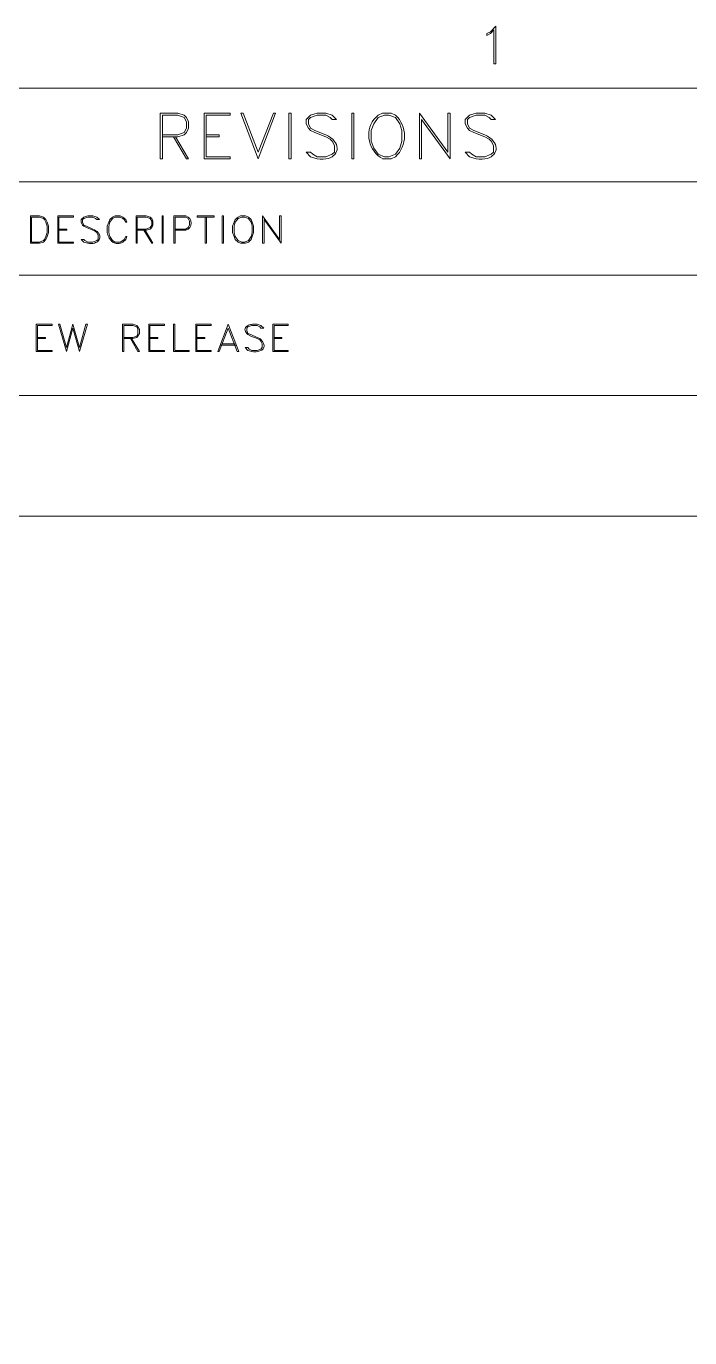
# Model space of a CAD drawing. Header units: inches. Extents: x 0 to 16.2, y 0 to 11.4.
# Drawn here: x 12.936 to 14.334, y 8.54 to 11.305 of the extents above; entities that cross this region are included whole.
import ezdxf

# ---------------------------------------------------------------- set-up
doc = ezdxf.new("R2010")
doc.units = ezdxf.units.IN
doc.header["$MEASUREMENT"] = 0
doc.layers.add('Color-7-Line_Weight-20', color=7, linetype='Continuous', lineweight=20)

msp = doc.modelspace()

# ---------------------------------------------------------------- linework, layer by layer
at = {"layer": 'Color-7-Line_Weight-20', "linetype": 'Continuous'}
for p, q in [((11.1658, 10.9767), (15.8942, 10.9767)), ((13.2725, 10.875), (13.25, 10.875)), ((11.1658, 10.78), (15.8942, 10.78)), ((13.3458, 10.6325), (13.3783, 10.6325)), ((13.3483, 10.6358), (13.3758, 10.6358)), ((11.1658, 10.5267), (15.8942, 10.5267))]:
    msp.add_line(p, q, dxfattribs=at)
for points in [[(13.9258, 11.305), (13.9258, 11.2258), (13.9217, 11.2258), (13.9217, 11.2975), (13.9142, 11.29), (13.9067, 11.2858), (13.9067, 11.29), (13.9142, 11.2933)], [(15.8942, 0.2692), (15.8942, 11.1742), (0.25, 11.1742), (0.25, 0.2692)], [(13.3658, 11.1217), (13.3108, 11.1217), (13.3108, 11.0258), (13.3658, 11.0258), (13.3658, 11.03), (13.315, 11.03), (13.315, 11.1175), (13.3658, 11.1175)], [(13.3933, 11.1217), (13.425, 11.0392), (13.4575, 11.1217), (13.4617, 11.1217), (13.425, 11.0258), (13.3883, 11.1217)], [(13.4892, 11.0258), (13.4942, 11.0258), (13.4942, 11.1217), (13.4892, 11.1217)], [(13.5858, 11.0392), (13.5808, 11.035), (13.5675, 11.03), (13.5492, 11.03), (13.54, 11.035), (13.535, 11.0392), (13.5258, 11.0392), (13.535, 11.03), (13.5492, 11.0258), (13.5557, 11.025), (13.5617, 11.0248), (13.5672, 11.0253), (13.5722, 11.0263), (13.5766, 11.0278), (13.5805, 11.0298), (13.5838, 11.0322), (13.5866, 11.0349), (13.5887, 11.0379), (13.5902, 11.0412), (13.5911, 11.0447), (13.5913, 11.0483), (13.5909, 11.052), (13.5898, 11.0557), (13.5879, 11.0594), (13.5853, 11.063), (13.582, 11.0666), (13.578, 11.0699), (13.5731, 11.073), (13.5675, 11.0758), (13.5442, 11.085), (13.535, 11.09), (13.5308, 11.0992), (13.5308, 11.1083), (13.535, 11.1125), (13.5492, 11.1175), (13.5675, 11.1175), (13.5767, 11.1125), (13.5808, 11.1083), (13.59, 11.1083), (13.5808, 11.1175), (13.5675, 11.1217), (13.5492, 11.1217), (13.535, 11.1175), (13.5258, 11.1083), (13.5258, 11.0992), (13.5308, 11.09), (13.535, 11.085), (13.5442, 11.0808), (13.5675, 11.0717), (13.5767, 11.0667), (13.5808, 11.0625), (13.5858, 11.0533)], [(13.6225, 11.0258), (13.6267, 11.0258), (13.6267, 11.1217), (13.6225, 11.1217)], [(13.7275, 11.085), (13.7233, 11.0992), (13.7142, 11.1125), (13.7, 11.1175), (13.6908, 11.1175), (13.6775, 11.1125), (13.6683, 11.0992), (13.6633, 11.085), (13.6633, 11.0625), (13.6683, 11.0483), (13.6775, 11.035), (13.6908, 11.03), (13.7, 11.03), (13.7142, 11.035), (13.7233, 11.0483), (13.7275, 11.0625)], [(13.765, 11.0258), (13.765, 11.1217), (13.8242, 11.0392), (13.8242, 11.1217), (13.8292, 11.1217), (13.8292, 11.0258), (13.7692, 11.1083), (13.7692, 11.0258)], [(13.9208, 11.0392), (13.9158, 11.035), (13.9025, 11.03), (13.8842, 11.03), (13.875, 11.035), (13.87, 11.0392), (13.8608, 11.0392), (13.87, 11.03), (13.8842, 11.0258), (13.8907, 11.025), (13.8967, 11.0248), (13.9022, 11.0253), (13.9072, 11.0263), (13.9116, 11.0278), (13.9155, 11.0298), (13.9188, 11.0322), (13.9216, 11.0349), (13.9237, 11.0379), (13.9252, 11.0412), (13.9261, 11.0447), (13.9263, 11.0483), (13.9259, 11.052), (13.9248, 11.0557), (13.9229, 11.0594), (13.9203, 11.063), (13.917, 11.0666), (13.913, 11.0699), (13.9081, 11.073), (13.9025, 11.0758), (13.8792, 11.085), (13.87, 11.09), (13.8658, 11.0992), (13.8658, 11.1083), (13.87, 11.1125), (13.8842, 11.1175), (13.9025, 11.1175), (13.9117, 11.1125), (13.9158, 11.1083), (13.925, 11.1083), (13.9158, 11.1175), (13.9025, 11.1217), (13.8842, 11.1217), (13.87, 11.1175), (13.8608, 11.1083), (13.8608, 11.0992), (13.8658, 11.09), (13.87, 11.085), (13.8792, 11.0808), (13.9025, 11.0717), (13.9117, 11.0667), (13.9158, 11.0625), (13.9208, 11.0533)], [(12.945, 10.8475), (12.9642, 10.8475), (12.9725, 10.85), (12.9775, 10.8558), (12.98, 10.8617), (12.9833, 10.87), (12.9833, 10.8833), (12.98, 10.8917), (12.9775, 10.8975), (12.9725, 10.9025), (12.9642, 10.905), (12.945, 10.905)], [(12.9475, 10.85), (12.9642, 10.85), (12.9725, 10.8533), (12.975, 10.8558), (12.9775, 10.8617), (12.98, 10.87), (12.98, 10.8833), (12.9775, 10.8917), (12.975, 10.8975), (12.9725, 10.9), (12.9642, 10.9025), (12.9475, 10.9025)], [(13.0358, 10.905), (13.0025, 10.905), (13.0025, 10.8475), (13.0358, 10.8475), (13.0358, 10.85), (13.005, 10.85), (13.005, 10.9025), (13.0358, 10.9025)], [(13.0767, 10.875), (13.0825, 10.8725), (13.085, 10.87), (13.0875, 10.8642), (13.0875, 10.8558), (13.085, 10.8533), (13.0767, 10.85), (13.0658, 10.85), (13.06, 10.8533), (13.0575, 10.8558), (13.0517, 10.8558), (13.0575, 10.85), (13.0658, 10.8475), (13.0698, 10.847), (13.0734, 10.8469), (13.0768, 10.8472), (13.0798, 10.8478), (13.0825, 10.8488), (13.0849, 10.8499), (13.0869, 10.8514), (13.0886, 10.853), (13.0899, 10.8548), (13.0909, 10.8568), (13.0914, 10.8589), (13.0915, 10.861), (13.0913, 10.8633), (13.0905, 10.8655), (13.0894, 10.8677), (13.0878, 10.8699), (13.0857, 10.872), (13.0832, 10.874), (13.0802, 10.8758), (13.0767, 10.8775), (13.0633, 10.8833), (13.0575, 10.8858), (13.055, 10.8917), (13.055, 10.8975), (13.0575, 10.9), (13.0658, 10.9025), (13.0767, 10.9025), (13.0825, 10.9), (13.085, 10.8975), (13.0908, 10.8975), (13.085, 10.9025), (13.0767, 10.905), (13.0658, 10.905), (13.0575, 10.9025), (13.0517, 10.8975), (13.0517, 10.8917), (13.055, 10.8858), (13.0575, 10.8833), (13.0633, 10.8808)], [(13.1067, 10.87), (13.1074, 10.8676), (13.1082, 10.8652), (13.1092, 10.8629), (13.1101, 10.8607), (13.1112, 10.8586), (13.1124, 10.8566), (13.1137, 10.8547), (13.115, 10.853), (13.1165, 10.8515), (13.118, 10.8502), (13.1197, 10.849), (13.1215, 10.8481), (13.1234, 10.8474), (13.1254, 10.8469), (13.1275, 10.8467), (13.1297, 10.8468), (13.1321, 10.8471), (13.1346, 10.8478), (13.1372, 10.8487), (13.14, 10.85), (13.1458, 10.8558), (13.1483, 10.8617), (13.1458, 10.8617), (13.1425, 10.8558), (13.14, 10.8533), (13.1342, 10.85), (13.1233, 10.85), (13.1183, 10.8533), (13.1125, 10.8617), (13.11, 10.87), (13.11, 10.8833), (13.1125, 10.8917), (13.1183, 10.9), (13.1233, 10.9025), (13.1342, 10.9025), (13.14, 10.9), (13.1425, 10.8975), (13.1458, 10.8917), (13.1483, 10.8917), (13.1458, 10.8975), (13.14, 10.9025), (13.1342, 10.905), (13.1233, 10.905), (13.1183, 10.9025), (13.1125, 10.8975), (13.11, 10.8917), (13.1067, 10.8833)], [(13.2225, 10.8475), (13.225, 10.8475), (13.225, 10.905), (13.2225, 10.905)], [(13.3325, 10.905), (13.3325, 10.9025), (13.2967, 10.9025), (13.2967, 10.905)], [(13.3492, 10.8475), (13.3517, 10.8475), (13.3517, 10.905), (13.3492, 10.905)], [(13.3825, 10.9025), (13.3767, 10.8975), (13.3742, 10.8917), (13.3708, 10.8833), (13.3708, 10.87), (13.3742, 10.8617), (13.3767, 10.8558), (13.3825, 10.85), (13.3875, 10.8475), (13.3983, 10.8475), (13.4042, 10.85), (13.41, 10.8558), (13.4125, 10.8617), (13.415, 10.87), (13.415, 10.8833), (13.4125, 10.8917), (13.41, 10.8975), (13.4042, 10.9025), (13.3983, 10.905), (13.3875, 10.905)], [(13.3958, 10.9025), (13.3908, 10.9025), (13.3825, 10.9), (13.3767, 10.8917), (13.3742, 10.8833), (13.3742, 10.87), (13.3767, 10.8617), (13.3825, 10.8533), (13.3908, 10.85), (13.3958, 10.85), (13.4042, 10.8533), (13.41, 10.8617), (13.4125, 10.87), (13.4125, 10.8833), (13.41, 10.8917), (13.4042, 10.9)], [(13.4342, 10.8475), (13.4342, 10.905), (13.47, 10.8558), (13.47, 10.905), (13.4733, 10.905), (13.4733, 10.8475), (13.4375, 10.8975), (13.4375, 10.8475)], [(12.9908, 10.6767), (12.9575, 10.6767), (12.9575, 10.6192), (12.9908, 10.6192), (12.9908, 10.6217), (12.96, 10.6217), (12.96, 10.6742), (12.9908, 10.6742)], [(13.0067, 10.6767), (13.0208, 10.6275), (13.0342, 10.6767), (13.0483, 10.6275), (13.0617, 10.6767), (13.065, 10.6767), (13.0483, 10.6192), (13.0342, 10.6683), (13.0208, 10.6192), (13.0042, 10.6767)], [(13.2275, 10.6767), (13.1942, 10.6767), (13.1942, 10.6192), (13.2275, 10.6192), (13.2275, 10.6217), (13.1967, 10.6217), (13.1967, 10.6742), (13.2275, 10.6742)], [(13.2492, 10.6767), (13.2492, 10.6217), (13.2792, 10.6217), (13.2792, 10.6192), (13.2467, 10.6192), (13.2467, 10.6767)], [(13.3258, 10.6767), (13.2933, 10.6767), (13.2933, 10.6192), (13.3258, 10.6192), (13.3258, 10.6217), (13.2958, 10.6217), (13.2958, 10.6742), (13.3258, 10.6742)], [(13.34, 10.6192), (13.3617, 10.6767), (13.3842, 10.6192), (13.3808, 10.6192), (13.3617, 10.6683), (13.3425, 10.6192)], [(13.4092, 10.6517), (13.4225, 10.6467), (13.4283, 10.6442), (13.4308, 10.6408), (13.4333, 10.6358), (13.4333, 10.6275), (13.4308, 10.6242), (13.4225, 10.6217), (13.4117, 10.6217), (13.4058, 10.6242), (13.4033, 10.6275), (13.3975, 10.6275), (13.4033, 10.6217), (13.4117, 10.6192), (13.4148, 10.6189), (13.4178, 10.6189), (13.4207, 10.619), (13.4234, 10.6193), (13.426, 10.6199), (13.4283, 10.6206), (13.4304, 10.6215), (13.4323, 10.6225), (13.434, 10.6238), (13.4353, 10.6251), (13.4363, 10.6267), (13.437, 10.6284), (13.4374, 10.6302), (13.4374, 10.6322), (13.437, 10.6343), (13.4362, 10.6365), (13.4349, 10.6389), (13.4332, 10.6414), (13.431, 10.644), (13.4283, 10.6467), (13.4225, 10.6492), (13.4092, 10.655), (13.4033, 10.6575), (13.4008, 10.6633), (13.4008, 10.6683), (13.4033, 10.6717), (13.4117, 10.6742), (13.4225, 10.6742), (13.4283, 10.6717), (13.4308, 10.6683), (13.4367, 10.6683), (13.4308, 10.6742), (13.4225, 10.6767), (13.4203, 10.677), (13.418, 10.6771), (13.4157, 10.6771), (13.4133, 10.6769), (13.411, 10.6766), (13.4087, 10.6761), (13.4066, 10.6755), (13.4046, 10.6747), (13.4027, 10.6738), (13.4011, 10.6728), (13.3997, 10.6716), (13.3985, 10.6702), (13.3977, 10.6688), (13.3972, 10.6672), (13.3971, 10.6655), (13.3974, 10.6636), (13.3981, 10.6616), (13.3993, 10.6595), (13.4011, 10.6573), (13.4033, 10.655)], [(13.4883, 10.6767), (13.4558, 10.6767), (13.4558, 10.6192), (13.4883, 10.6192), (13.4883, 10.6217), (13.4583, 10.6217), (13.4583, 10.6742), (13.4883, 10.6742)]]:
    msp.add_lwpolyline(points, close=True, dxfattribs=at)
for points in [[(15.8942, 10.2725), (11.1658, 10.2725), (11.1658, 11.1742)], [(13.2233, 11.0717), (13.2558, 11.0717), (13.2692, 11.0758), (13.2742, 11.0808), (13.2783, 11.09), (13.2783, 11.1033), (13.2742, 11.1125), (13.2692, 11.1175), (13.2558, 11.1217), (13.2183, 11.1217), (13.2183, 11.0258), (13.2233, 11.0258), (13.2233, 11.1175), (13.2558, 11.1175), (13.2692, 11.1125), (13.2742, 11.1033), (13.2742, 11.09), (13.2692, 11.0808), (13.2558, 11.0758), (13.2233, 11.0758)], [(13.7142, 11.1175), (13.705, 11.1217), (13.6867, 11.1217), (13.6775, 11.1175), (13.6683, 11.1083)], [(13.2508, 11.0717), (13.2783, 11.0258), (13.2742, 11.0258), (13.2467, 11.0717)], [(13.315, 11.0717), (13.3425, 11.0717), (13.3425, 11.0758), (13.315, 11.0758)], [(13.6867, 11.0258), (13.705, 11.0258), (13.7142, 11.03)], [(13.17, 10.875), (13.1892, 10.875), (13.1975, 10.8775), (13.2008, 10.8808), (13.2033, 10.8858), (13.2033, 10.8942), (13.2008, 10.9), (13.1975, 10.9025), (13.1892, 10.905), (13.1675, 10.905), (13.1675, 10.8475), (13.17, 10.8475), (13.17, 10.9025), (13.1892, 10.9025), (13.1975, 10.9), (13.2008, 10.8942), (13.2008, 10.8858), (13.1975, 10.8808), (13.1892, 10.8775), (13.17, 10.8775)], [(13.2725, 10.905), (13.2475, 10.905), (13.2475, 10.8475), (13.25, 10.8475), (13.25, 10.9025), (13.2725, 10.9025), (13.2775, 10.9), (13.28, 10.8942), (13.28, 10.8858), (13.2775, 10.8808), (13.2725, 10.8775), (13.25, 10.8775)], [(13.3158, 10.9025), (13.3158, 10.8475), (13.3133, 10.8475), (13.3133, 10.9025)], [(13.005, 10.875), (13.0217, 10.875), (13.0217, 10.8775), (13.005, 10.8775)], [(13.1867, 10.875), (13.2033, 10.8475), (13.2008, 10.8475), (13.1842, 10.875)], [(13.1417, 10.6467), (13.1608, 10.6467), (13.1692, 10.6492), (13.1717, 10.6517), (13.175, 10.6575), (13.175, 10.6658), (13.1717, 10.6717), (13.1692, 10.6742), (13.1608, 10.6767), (13.1392, 10.6767), (13.1392, 10.6192), (13.1417, 10.6192), (13.1417, 10.6742), (13.1608, 10.6742), (13.1692, 10.6717), (13.1717, 10.6658), (13.1717, 10.6575), (13.1692, 10.6517), (13.1608, 10.6492), (13.1417, 10.6492)], [(12.96, 10.6467), (12.9767, 10.6467), (12.9767, 10.6492), (12.96, 10.6492)], [(13.1583, 10.6467), (13.175, 10.6192), (13.1717, 10.6192), (13.1558, 10.6467)], [(13.1967, 10.6467), (13.2133, 10.6467), (13.2133, 10.6492), (13.1967, 10.6492)], [(13.2958, 10.6467), (13.3125, 10.6467), (13.3125, 10.6492), (13.2958, 10.6492)], [(13.4583, 10.6467), (13.475, 10.6467), (13.475, 10.6492), (13.4583, 10.6492)]]:
    msp.add_lwpolyline(points, dxfattribs=at)
for centre, radius, start, end in [((13.6739, 11.0737), 0.0595, 312.6376, 47.3624), ((13.7145, 11.0753), 0.0567, 144.3889, 240.6689), ((13.2683, 10.89), 0.0156, 285.7259, 74.2741)]:
    msp.add_arc(centre, radius, start, end, dxfattribs=at)

doc.saveas('drawing.dxf')
